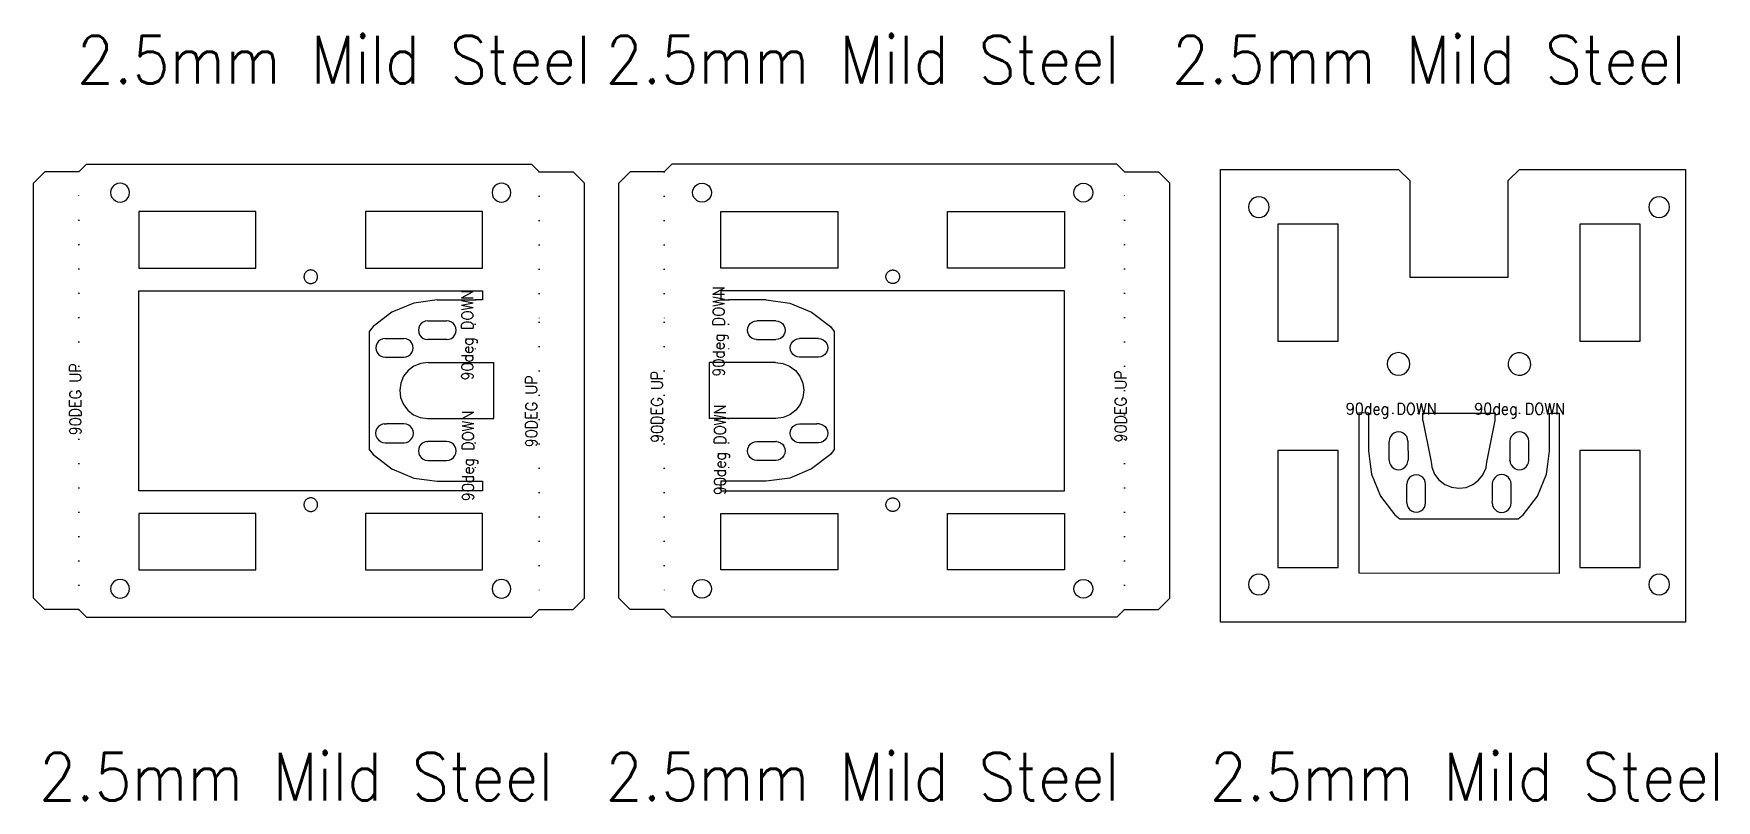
# Model space of a CAD drawing. Extents: x -60 to 732, y 284 to 487.
# Drawn here: x -59.5 to 386.1, y 283.7 to 486.9 of the extents above; entities that cross this region are included whole.
import ezdxf

# ---------------------------------------------------------------- set-up
doc = ezdxf.new("R2010")
doc.units = 0
doc.linetypes.add('DOT', pattern=[6.35, 0, -6.35])
doc.layers.get('0').update_dxf_attribs({"linetype": 'CONTINUOUS', "lineweight": 25, "true_color": 0xffffff})
doc.layers.add('Layer0', color=7, linetype='BYLAYER', lineweight=5)
doc.styles.add('textstyle0', font='')
doc.styles.add('textstyle1', font='')
doc.styles.add('textstyle10', font='')
doc.styles.add('textstyle11', font='')
doc.styles.add('textstyle12', font='')
doc.styles.add('textstyle14', font='')
doc.styles.add('textstyle15', font='')
doc.styles.add('textstyle16', font='')
doc.styles.add('textstyle18', font='')
doc.styles.add('textstyle19', font='')
doc.styles.add('textstyle2', font='')
doc.styles.add('textstyle3', font='')
doc.styles.add('textstyle6', font='')
doc.styles.add('textstyle7', font='')
doc.styles.add('textstyle8', font='')
doc.styles.add('textstyle9', font='')
doc.styles.get('textstyle0').set_extended_font_data('Standard')
doc.styles.get('textstyle1').set_extended_font_data('Standard')
doc.styles.get('textstyle10').set_extended_font_data('Standard')
doc.styles.get('textstyle11').set_extended_font_data('Standard')
doc.styles.get('textstyle12').set_extended_font_data('Standard')
doc.styles.get('textstyle14').set_extended_font_data('Standard')
doc.styles.get('textstyle15').set_extended_font_data('Standard')
doc.styles.get('textstyle16').set_extended_font_data('Standard')
doc.styles.get('textstyle18').set_extended_font_data('Standard')
doc.styles.get('textstyle19').set_extended_font_data('Standard')
doc.styles.get('textstyle2').set_extended_font_data('Standard')
doc.styles.get('textstyle3').set_extended_font_data('Standard')
doc.styles.get('textstyle6').set_extended_font_data('Standard')
doc.styles.get('textstyle7').set_extended_font_data('Standard')
doc.styles.get('textstyle8').set_extended_font_data('Standard')
doc.styles.get('textstyle9').set_extended_font_data('Standard')

msp = doc.modelspace()

# ---------------------------------------------------------------- linework, layer by layer
at = {"layer": 'Layer0'}
for p, q in [((-59.5, 447.26), (-56.5, 450.26)), ((-47.5, 450.26), (-56.5, 450.26)), ((-47.5, 450.26), (-45.5, 452.26)), ((-45.5, 452.26), (72.38, 452.26)), ((74.38, 450.26), (72.38, 452.26)), ((74.38, 450.26), (83.38, 450.26)), ((83.38, 450.26), (86.38, 447.26)), ((98.5, 450.26), (95.5, 447.26)), ((107.5, 450.26), (98.5, 450.26)), ((107.5, 450.26), (109.5, 452.26)), ((227.38, 452.26), (109.5, 452.26)), ((229.38, 450.26), (227.38, 452.26)), ((229.38, 450.26), (238.38, 450.26)), ((241.38, 447.26), (238.38, 450.26)), ((254.81, 330.93), (254.81, 450.93)), ((254.81, 450.93), (301.95, 450.93)), ((301.95, 450.93), (304.95, 447.93)), ((330.95, 447.93), (333.95, 450.93)), ((333.95, 450.93), (377.95, 450.93)), ((377.95, 450.93), (377.95, 330.93)), ((-59.5, 337.26), (-59.5, 447.26)), ((-38.78, 446.01), (-39.03, 445.41)), ((-38.38, 446.53), (-38.78, 446.01)), ((-37.87, 446.93), (-38.38, 446.53)), ((-37.26, 447.18), (-37.87, 446.93)), ((-36.62, 447.26), (-37.26, 447.18)), ((-35.97, 447.18), (-36.62, 447.26)), ((-35.37, 446.93), (-35.97, 447.18)), ((-34.85, 446.53), (-35.37, 446.93)), ((-34.45, 446.01), (-34.85, 446.53)), ((-34.2, 445.41), (-34.45, 446.01)), ((62.22, 446.01), (61.97, 445.41)), ((62.62, 446.53), (62.22, 446.01)), ((63.13, 446.93), (62.62, 446.53)), ((63.74, 447.18), (63.13, 446.93)), ((64.38, 447.26), (63.74, 447.18)), ((65.03, 447.18), (64.38, 447.26)), ((65.63, 446.93), (65.03, 447.18)), ((66.15, 446.53), (65.63, 446.93)), ((66.55, 446.01), (66.15, 446.53)), ((66.8, 445.41), (66.55, 446.01)), ((86.38, 337.26), (86.38, 447.26)), ((95.5, 337.26), (95.5, 447.26)), ((115.08, 445.41), (115.33, 446.01)), ((115.33, 446.01), (115.73, 446.53)), ((115.73, 446.53), (116.25, 446.93)), ((116.25, 446.93), (116.85, 447.18)), ((116.85, 447.18), (117.5, 447.26)), ((117.5, 447.26), (118.15, 447.18)), ((118.15, 447.18), (118.75, 446.93)), ((118.75, 446.93), (119.27, 446.53)), ((119.27, 446.53), (119.66, 446.01)), ((119.66, 446.01), (119.91, 445.41)), ((216.08, 445.41), (216.33, 446.01)), ((216.33, 446.01), (216.73, 446.53)), ((216.73, 446.53), (217.25, 446.93)), ((217.25, 446.93), (217.85, 447.18)), ((217.85, 447.18), (218.5, 447.26)), ((218.5, 447.26), (219.15, 447.18)), ((219.15, 447.18), (219.75, 446.93)), ((219.75, 446.93), (220.27, 446.53)), ((220.27, 446.53), (220.66, 446.01)), ((220.66, 446.01), (220.91, 445.41)), ((241.38, 337.26), (241.38, 447.26)), ((304.95, 447.93), (304.95, 422.37)), ((330.95, 422.37), (330.95, 447.93)), ((-39.03, 445.41), (-39.12, 444.76)), ((-39.12, 444.76), (-39.03, 444.12)), ((-39.03, 444.12), (-38.78, 443.51)), ((-38.78, 443.51), (-38.38, 442.99)), ((-38.38, 442.99), (-37.87, 442.6)), ((-37.87, 442.6), (-37.26, 442.35)), ((-37.26, 442.35), (-36.62, 442.26)), ((-36.62, 442.26), (-35.97, 442.35)), ((-35.97, 442.35), (-35.37, 442.6)), ((-35.37, 442.6), (-34.85, 442.99)), ((-34.85, 442.99), (-34.45, 443.51)), ((-34.45, 443.51), (-34.2, 444.12)), ((-34.12, 444.76), (-34.2, 445.41)), ((-34.2, 444.12), (-34.12, 444.76)), ((61.97, 445.41), (61.88, 444.76)), ((61.88, 444.76), (61.97, 444.12)), ((61.97, 444.12), (62.22, 443.51)), ((62.22, 443.51), (62.62, 442.99)), ((62.62, 442.99), (63.13, 442.6)), ((63.13, 442.6), (63.74, 442.35)), ((63.74, 442.35), (64.38, 442.26)), ((64.38, 442.26), (65.03, 442.35)), ((65.03, 442.35), (65.63, 442.6)), ((65.63, 442.6), (66.15, 442.99)), ((66.15, 442.99), (66.55, 443.51)), ((66.55, 443.51), (66.8, 444.12)), ((66.88, 444.76), (66.8, 445.41)), ((66.8, 444.12), (66.88, 444.76)), ((115, 444.76), (115.08, 445.41)), ((115.08, 444.12), (115, 444.76)), ((115.33, 443.51), (115.08, 444.12)), ((115.73, 442.99), (115.33, 443.51)), ((116.25, 442.6), (115.73, 442.99)), ((116.85, 442.35), (116.25, 442.6)), ((117.5, 442.26), (116.85, 442.35)), ((118.15, 442.35), (117.5, 442.26)), ((118.75, 442.6), (118.15, 442.35)), ((119.27, 442.99), (118.75, 442.6)), ((119.66, 443.51), (119.27, 442.99)), ((119.91, 444.12), (119.66, 443.51)), ((119.91, 445.41), (120, 444.76)), ((120, 444.76), (119.91, 444.12)), ((216, 444.76), (216.08, 445.41)), ((216.08, 444.12), (216, 444.76)), ((216.33, 443.51), (216.08, 444.12)), ((216.73, 442.99), (216.33, 443.51)), ((217.25, 442.6), (216.73, 442.99)), ((217.85, 442.35), (217.25, 442.6)), ((218.5, 442.26), (217.85, 442.35)), ((219.15, 442.35), (218.5, 442.26)), ((219.75, 442.6), (219.15, 442.35)), ((220.27, 442.99), (219.75, 442.6)), ((220.66, 443.51), (220.27, 442.99)), ((220.91, 444.12), (220.66, 443.51)), ((220.91, 445.41), (221, 444.76)), ((221, 444.76), (220.91, 444.12)), ((262.29, 441.64), (262.2, 440.93)), ((262.57, 442.3), (262.29, 441.64)), ((263, 442.87), (262.57, 442.3)), ((263.57, 443.31), (263, 442.87)), ((264.24, 443.58), (263.57, 443.31)), ((264.95, 443.68), (264.24, 443.58)), ((265.66, 443.58), (264.95, 443.68)), ((266.32, 443.31), (265.66, 443.58)), ((266.89, 442.87), (266.32, 443.31)), ((267.33, 442.3), (266.89, 442.87)), ((267.61, 441.64), (267.33, 442.3)), ((267.7, 440.93), (267.61, 441.64)), ((368.29, 441.64), (368.2, 440.93)), ((368.57, 442.3), (368.29, 441.64)), ((369, 442.87), (368.57, 442.3)), ((369.57, 443.31), (369, 442.87)), ((370.24, 443.58), (369.57, 443.31)), ((370.95, 443.68), (370.24, 443.58)), ((371.66, 443.58), (370.95, 443.68)), ((372.32, 443.31), (371.66, 443.58)), ((372.89, 442.87), (372.32, 443.31)), ((373.33, 442.3), (372.89, 442.87)), ((373.61, 441.64), (373.33, 442.3)), ((373.7, 440.93), (373.61, 441.64)), ((-31.62, 439.76), (-31.62, 424.76)), ((-0.62, 439.76), (-31.62, 439.76)), ((-0.62, 424.76), (-0.62, 439.76)), ((28.38, 439.76), (28.38, 424.76)), ((59.38, 439.76), (28.38, 439.76)), ((59.38, 424.76), (59.38, 439.76)), ((122.5, 424.76), (122.5, 439.76)), ((122.5, 439.76), (153.5, 439.76)), ((153.5, 439.76), (153.5, 424.76)), ((182.5, 439.76), (213.5, 439.76)), ((182.5, 424.76), (182.5, 439.76)), ((213.5, 439.76), (213.5, 424.76)), ((262.2, 440.93), (262.29, 440.21)), ((262.29, 440.21), (262.57, 439.55)), ((262.57, 439.55), (263, 438.98)), ((263, 438.98), (263.57, 438.55)), ((263.57, 438.55), (264.24, 438.27)), ((264.24, 438.27), (264.95, 438.18)), ((264.95, 438.18), (265.66, 438.27)), ((265.66, 438.27), (266.32, 438.55)), ((266.32, 438.55), (266.89, 438.98)), ((266.89, 438.98), (267.33, 439.55)), ((267.33, 439.55), (267.61, 440.21)), ((267.61, 440.21), (267.7, 440.93)), ((368.2, 440.93), (368.29, 440.21)), ((368.29, 440.21), (368.57, 439.55)), ((368.57, 439.55), (369, 438.98)), ((369, 438.98), (369.57, 438.55)), ((369.57, 438.55), (370.24, 438.27)), ((370.24, 438.27), (370.95, 438.18)), ((370.95, 438.18), (371.66, 438.27)), ((371.66, 438.27), (372.32, 438.55)), ((372.32, 438.55), (372.89, 438.98)), ((372.89, 438.98), (373.33, 439.55)), ((373.33, 439.55), (373.61, 440.21)), ((373.61, 440.21), (373.7, 440.93)), ((285.95, 436.43), (269.95, 436.43)), ((269.95, 436.43), (269.95, 405.43)), ((285.95, 405.43), (285.95, 436.43)), ((365.95, 436.43), (349.95, 436.43)), ((349.95, 436.43), (349.95, 405.43)), ((365.95, 405.43), (365.95, 436.43)), ((-31.62, 424.76), (-0.62, 424.76)), ((12.31, 423.33), (12.25, 423.21)), ((12.38, 423.45), (12.31, 423.33)), ((12.46, 423.57), (12.38, 423.45)), ((12.56, 423.68), (12.46, 423.57)), ((12.65, 423.78), (12.56, 423.68)), ((12.76, 423.87), (12.65, 423.78)), ((12.88, 423.95), (12.76, 423.87)), ((13, 424.03), (12.88, 423.95)), ((13.12, 424.09), (13, 424.03)), ((13.25, 424.15), (13.12, 424.09)), ((13.39, 424.19), (13.25, 424.15)), ((13.52, 424.23), (13.39, 424.19)), ((13.66, 424.25), (13.52, 424.23)), ((13.8, 424.26), (13.66, 424.25)), ((13.94, 424.26), (13.8, 424.26)), ((14.09, 424.25), (13.94, 424.26)), ((14.22, 424.23), (14.09, 424.25)), ((14.36, 424.2), (14.22, 424.23)), ((14.5, 424.16), (14.36, 424.2)), ((14.63, 424.1), (14.5, 424.16)), ((14.75, 424.04), (14.63, 424.1)), ((14.88, 423.97), (14.75, 424.04)), ((14.99, 423.88), (14.88, 423.97)), ((15.1, 423.79), (14.99, 423.88)), ((15.2, 423.69), (15.1, 423.79)), ((15.29, 423.59), (15.2, 423.69)), ((15.38, 423.47), (15.29, 423.59)), ((15.45, 423.35), (15.38, 423.47)), ((15.51, 423.23), (15.45, 423.35)), ((28.38, 424.76), (59.38, 424.76)), ((153.5, 424.76), (122.5, 424.76)), ((166.37, 423.23), (166.43, 423.35)), ((166.43, 423.35), (166.51, 423.47)), ((166.51, 423.47), (166.59, 423.59)), ((166.59, 423.59), (166.69, 423.69)), ((166.69, 423.69), (166.79, 423.79)), ((166.79, 423.79), (166.89, 423.88)), ((166.89, 423.88), (167.01, 423.97)), ((167.01, 423.97), (167.13, 424.04)), ((167.13, 424.04), (167.26, 424.1)), ((167.26, 424.1), (167.39, 424.16)), ((167.39, 424.16), (167.52, 424.2)), ((167.52, 424.2), (167.66, 424.23)), ((167.66, 424.23), (167.8, 424.25)), ((167.8, 424.25), (167.94, 424.26)), ((167.94, 424.26), (168.08, 424.26)), ((168.08, 424.26), (168.22, 424.25)), ((168.22, 424.25), (168.36, 424.23)), ((168.36, 424.23), (168.5, 424.19)), ((168.5, 424.19), (168.63, 424.15)), ((168.63, 424.15), (168.76, 424.09)), ((168.76, 424.09), (168.89, 424.03)), ((168.89, 424.03), (169.01, 423.95)), ((169.01, 423.95), (169.12, 423.87)), ((169.12, 423.87), (169.23, 423.78)), ((169.23, 423.78), (169.33, 423.68)), ((169.33, 423.68), (169.42, 423.57)), ((169.42, 423.57), (169.5, 423.45)), ((169.5, 423.45), (169.58, 423.33)), ((169.58, 423.33), (169.64, 423.21)), ((213.5, 424.76), (182.5, 424.76)), ((12.1, 422.66), (12.09, 422.52)), ((12.09, 422.52), (12.09, 422.38)), ((12.09, 422.38), (12.1, 422.24)), ((12.12, 422.8), (12.1, 422.66)), ((12.1, 422.24), (12.12, 422.1)), ((12.15, 422.94), (12.12, 422.8)), ((12.12, 422.1), (12.16, 421.96)), ((12.19, 423.08), (12.15, 422.94)), ((12.16, 421.96), (12.2, 421.83)), ((12.25, 423.21), (12.19, 423.08)), ((12.2, 421.83), (12.25, 421.7)), ((12.25, 421.7), (12.32, 421.57)), ((12.32, 421.57), (12.39, 421.45)), ((12.39, 421.45), (12.48, 421.34)), ((12.48, 421.34), (12.57, 421.23)), ((12.57, 421.23), (12.67, 421.13)), ((12.67, 421.13), (12.78, 421.04)), ((12.78, 421.04), (12.89, 420.96)), ((12.89, 420.96), (13.01, 420.89)), ((13.01, 420.89), (13.14, 420.82)), ((13.14, 420.82), (13.27, 420.77)), ((13.27, 420.77), (13.41, 420.73)), ((13.41, 420.73), (13.54, 420.69)), ((13.54, 420.69), (13.68, 420.67)), ((13.68, 420.67), (13.83, 420.66)), ((13.83, 420.66), (13.97, 420.66)), ((13.97, 420.66), (14.11, 420.68)), ((14.11, 420.68), (14.25, 420.7)), ((14.25, 420.7), (14.38, 420.73)), ((14.38, 420.73), (14.52, 420.78)), ((14.52, 420.78), (14.65, 420.83)), ((14.65, 420.83), (14.77, 420.9)), ((14.77, 420.9), (14.89, 420.97)), ((14.89, 420.97), (15.01, 421.06)), ((15.01, 421.06), (15.11, 421.15)), ((15.11, 421.15), (15.21, 421.25)), ((15.21, 421.25), (15.31, 421.36)), ((15.31, 421.36), (15.39, 421.47)), ((15.39, 421.47), (15.46, 421.59)), ((15.46, 421.59), (15.52, 421.72)), ((15.57, 423.1), (15.51, 423.23)), ((15.52, 421.72), (15.58, 421.85)), ((15.61, 422.96), (15.57, 423.1)), ((15.58, 421.85), (15.62, 421.98)), ((15.65, 422.82), (15.61, 422.96)), ((15.62, 421.98), (15.65, 422.12)), ((15.67, 422.69), (15.65, 422.82)), ((15.65, 422.12), (15.67, 422.26)), ((15.68, 422.54), (15.67, 422.69)), ((15.67, 422.26), (15.68, 422.4)), ((15.68, 422.4), (15.68, 422.54)), ((166.2, 422.54), (166.21, 422.69)), ((166.2, 422.4), (166.2, 422.54)), ((166.21, 422.26), (166.2, 422.4)), ((166.21, 422.69), (166.24, 422.82)), ((166.23, 422.12), (166.21, 422.26)), ((166.26, 421.98), (166.23, 422.12)), ((166.24, 422.82), (166.27, 422.96)), ((166.31, 421.85), (166.26, 421.98)), ((166.27, 422.96), (166.31, 423.1)), ((166.31, 423.1), (166.37, 423.23)), ((166.36, 421.72), (166.31, 421.85)), ((166.42, 421.59), (166.36, 421.72)), ((166.5, 421.47), (166.42, 421.59)), ((166.58, 421.36), (166.5, 421.47)), ((166.67, 421.25), (166.58, 421.36)), ((166.77, 421.15), (166.67, 421.25)), ((166.88, 421.06), (166.77, 421.15)), ((166.99, 420.97), (166.88, 421.06)), ((167.11, 420.9), (166.99, 420.97)), ((167.24, 420.83), (167.11, 420.9)), ((167.37, 420.78), (167.24, 420.83)), ((167.5, 420.73), (167.37, 420.78)), ((167.64, 420.7), (167.5, 420.73)), ((167.78, 420.68), (167.64, 420.7)), ((167.92, 420.66), (167.78, 420.68)), ((168.06, 420.66), (167.92, 420.66)), ((168.2, 420.67), (168.06, 420.66)), ((168.34, 420.69), (168.2, 420.67)), ((168.48, 420.73), (168.34, 420.69)), ((168.61, 420.77), (168.48, 420.73)), ((168.74, 420.82), (168.61, 420.77)), ((168.87, 420.89), (168.74, 420.82)), ((168.99, 420.96), (168.87, 420.89)), ((169.11, 421.04), (168.99, 420.96)), ((169.21, 421.13), (169.11, 421.04)), ((169.31, 421.23), (169.21, 421.13)), ((169.41, 421.34), (169.31, 421.23)), ((169.49, 421.45), (169.41, 421.34)), ((169.56, 421.57), (169.49, 421.45)), ((169.63, 421.7), (169.56, 421.57)), ((169.68, 421.83), (169.63, 421.7)), ((169.64, 423.21), (169.69, 423.08)), ((169.73, 421.96), (169.68, 421.83)), ((169.69, 423.08), (169.74, 422.94)), ((169.76, 422.1), (169.73, 421.96)), ((169.74, 422.94), (169.77, 422.8)), ((169.79, 422.24), (169.76, 422.1)), ((169.77, 422.8), (169.79, 422.66)), ((169.79, 422.66), (169.8, 422.52)), ((169.8, 422.38), (169.79, 422.24)), ((169.8, 422.52), (169.8, 422.38)), ((304.95, 422.37), (330.95, 422.37)), ((-31.62, 365.76), (-31.62, 418.76)), ((-31.62, 418.76), (59.38, 418.76)), ((41.16, 415.49), (35.37, 413.09)), ((47.37, 416.31), (41.16, 415.49)), ((47.37, 416.31), (57.38, 416.31)), ((59.38, 416.31), (57.38, 416.31)), ((59.38, 418.76), (59.38, 416.31)), ((213.5, 418.76), (122.5, 418.76)), ((122.5, 418.76), (122.5, 416.31)), ((122.5, 416.31), (124.5, 416.31)), ((134.51, 416.31), (124.5, 416.31)), ((134.51, 416.31), (140.72, 415.49)), ((140.72, 415.49), (146.51, 413.09)), ((213.5, 365.76), (213.5, 418.76)), ((35.37, 413.09), (30.4, 409.28)), ((43.1, 410.08), (42.71, 409.56)), ((43.62, 410.47), (43.1, 410.08)), ((44.22, 410.72), (43.62, 410.47)), ((44.87, 410.81), (44.22, 410.72)), ((44.87, 410.81), (49.87, 410.81)), ((50.52, 410.72), (49.87, 410.81)), ((51.12, 410.47), (50.52, 410.72)), ((51.64, 410.08), (51.12, 410.47)), ((52.04, 409.56), (51.64, 410.08)), ((129.85, 409.56), (130.25, 410.08)), ((130.25, 410.08), (130.76, 410.47)), ((130.76, 410.47), (131.37, 410.72)), ((131.37, 410.72), (132.01, 410.81)), ((137.01, 410.81), (132.01, 410.81)), ((137.01, 410.81), (137.66, 410.72)), ((137.66, 410.72), (138.26, 410.47)), ((138.26, 410.47), (138.78, 410.08)), ((138.78, 410.08), (139.18, 409.56)), ((146.51, 413.09), (151.48, 409.28)), ((30.4, 409.28), (29.37, 407.94)), ((29.37, 407.94), (29.37, 376.68)), ((32.34, 405.77), (31.83, 405.38)), ((32.94, 406.02), (32.34, 405.77)), ((33.58, 406.1), (32.94, 406.02)), ((33.58, 406.1), (38.54, 406.1)), ((39.18, 406.02), (38.54, 406.1)), ((39.78, 405.77), (39.18, 406.02)), ((40.29, 405.38), (39.78, 405.77)), ((42.46, 408.96), (42.37, 408.31)), ((42.37, 408.31), (42.46, 407.66)), ((42.71, 409.56), (42.46, 408.96)), ((42.46, 407.66), (42.71, 407.06)), ((42.71, 407.06), (43.1, 406.54)), ((43.1, 406.54), (43.62, 406.14)), ((43.62, 406.14), (44.22, 405.89)), ((44.22, 405.89), (44.87, 405.81)), ((49.94, 405.82), (44.87, 405.81)), ((49.94, 405.82), (50.52, 405.89)), ((50.52, 405.89), (51.12, 406.14)), ((51.12, 406.14), (51.64, 406.54)), ((51.64, 406.54), (52.04, 407.06)), ((52.29, 408.96), (52.04, 409.56)), ((52.04, 407.06), (52.29, 407.66)), ((52.37, 408.31), (52.29, 408.96)), ((52.29, 407.66), (52.37, 408.31)), ((129.51, 408.31), (129.6, 408.96)), ((129.6, 407.66), (129.51, 408.31)), ((129.6, 408.96), (129.85, 409.56)), ((129.85, 407.06), (129.6, 407.66)), ((130.25, 406.54), (129.85, 407.06)), ((130.76, 406.14), (130.25, 406.54)), ((131.37, 405.89), (130.76, 406.14)), ((131.95, 405.82), (131.37, 405.89)), ((131.95, 405.82), (137.01, 405.81)), ((137.66, 405.89), (137.01, 405.81)), ((138.26, 406.14), (137.66, 405.89)), ((138.78, 406.54), (138.26, 406.14)), ((139.18, 407.06), (138.78, 406.54)), ((139.18, 409.56), (139.43, 408.96)), ((139.43, 407.66), (139.18, 407.06)), ((139.43, 408.96), (139.51, 408.31)), ((139.51, 408.31), (139.43, 407.66)), ((141.6, 405.38), (142.11, 405.77)), ((142.11, 405.77), (142.71, 406.02)), ((142.71, 406.02), (143.35, 406.1)), ((148.31, 406.1), (143.35, 406.1)), ((148.31, 406.1), (148.95, 406.02)), ((148.95, 406.02), (149.54, 405.77)), ((149.54, 405.77), (150.06, 405.38)), ((151.48, 409.28), (152.51, 407.94)), ((152.51, 407.94), (152.51, 376.68)), ((31.18, 404.26), (31.1, 403.62)), ((31.1, 403.62), (31.18, 402.98)), ((31.43, 404.86), (31.18, 404.26)), ((31.18, 402.98), (31.43, 402.38)), ((31.83, 405.38), (31.43, 404.86)), ((31.43, 402.38), (31.83, 401.87)), ((31.83, 401.87), (32.34, 401.48)), ((32.34, 401.48), (32.94, 401.23)), ((32.94, 401.23), (33.58, 401.14)), ((33.58, 401.14), (38.54, 401.14)), ((38.54, 401.14), (39.18, 401.23)), ((39.18, 401.23), (39.78, 401.48)), ((39.78, 401.48), (40.29, 401.87)), ((40.68, 404.86), (40.29, 405.38)), ((40.29, 401.87), (40.68, 402.38)), ((40.93, 404.26), (40.68, 404.86)), ((40.68, 402.38), (40.93, 402.98)), ((41.01, 403.62), (40.93, 404.26)), ((40.93, 402.98), (41.01, 403.62)), ((140.87, 403.62), (140.95, 404.26)), ((140.95, 402.98), (140.87, 403.62)), ((140.95, 404.26), (141.2, 404.86)), ((141.2, 402.38), (140.95, 402.98)), ((141.2, 404.86), (141.6, 405.38)), ((141.6, 401.87), (141.2, 402.38)), ((142.11, 401.48), (141.6, 401.87)), ((142.71, 401.23), (142.11, 401.48)), ((143.35, 401.14), (142.71, 401.23)), ((148.31, 401.14), (143.35, 401.14)), ((148.95, 401.23), (148.31, 401.14)), ((149.54, 401.48), (148.95, 401.23)), ((150.06, 401.87), (149.54, 401.48)), ((150.06, 405.38), (150.45, 404.86)), ((150.45, 402.38), (150.06, 401.87)), ((150.45, 404.86), (150.7, 404.26)), ((150.7, 402.98), (150.45, 402.38)), ((150.7, 404.26), (150.78, 403.62)), ((150.78, 403.62), (150.7, 402.98)), ((269.95, 405.43), (285.95, 405.43)), ((299.83, 401.47), (299.35, 400.85)), ((300.45, 401.95), (299.83, 401.47)), ((301.17, 402.25), (300.45, 401.95)), ((301.95, 402.35), (301.17, 402.25)), ((302.73, 402.25), (301.95, 402.35)), ((303.45, 401.95), (302.73, 402.25)), ((304.07, 401.47), (303.45, 401.95)), ((304.55, 400.85), (304.07, 401.47)), ((331.49, 401.07), (331.13, 400.38)), ((332.02, 401.65), (331.49, 401.07)), ((332.68, 402.07), (332.02, 401.65)), ((333.43, 402.31), (332.68, 402.07)), ((334.21, 402.34), (333.43, 402.31)), ((334.97, 402.17), (334.21, 402.34)), ((335.67, 401.81), (334.97, 402.17)), ((336.25, 401.28), (335.67, 401.81)), ((336.67, 400.62), (336.25, 401.28)), ((349.95, 405.43), (365.95, 405.43)), ((39.66, 397.61), (38.46, 396.08)), ((41.21, 398.78), (39.66, 397.61)), ((43.01, 399.51), (41.21, 398.78)), ((44.93, 399.74), (43.01, 399.51)), ((44.93, 399.74), (57.38, 399.74)), ((57.38, 399.74), (62.38, 399.74)), ((62.38, 384.87), (62.38, 399.74)), ((119.5, 384.87), (119.5, 399.74)), ((124.5, 399.74), (119.5, 399.74)), ((136.95, 399.74), (124.5, 399.74)), ((136.95, 399.74), (138.88, 399.51)), ((138.88, 399.51), (140.68, 398.78)), ((140.68, 398.78), (142.23, 397.61)), ((142.23, 397.61), (143.42, 396.08)), ((299.05, 400.13), (298.95, 399.35)), ((298.95, 399.35), (299.05, 398.58)), ((299.35, 400.85), (299.05, 400.13)), ((299.05, 398.58), (299.35, 397.85)), ((299.35, 397.85), (299.83, 397.23)), ((299.83, 397.23), (300.45, 396.75)), ((300.45, 396.75), (301.17, 396.45)), ((302.73, 396.45), (303.45, 396.75)), ((303.45, 396.75), (304.07, 397.23)), ((304.07, 397.23), (304.55, 397.85)), ((304.85, 400.13), (304.55, 400.85)), ((304.55, 397.85), (304.85, 398.58)), ((304.95, 399.35), (304.85, 400.13)), ((304.85, 398.58), (304.95, 399.35)), ((331.13, 400.38), (330.96, 399.61)), ((330.96, 399.61), (331, 398.83)), ((331, 398.83), (331.23, 398.08)), ((331.23, 398.08), (331.65, 397.42)), ((331.65, 397.42), (332.23, 396.89)), ((332.23, 396.89), (332.93, 396.53)), ((334.47, 396.4), (335.22, 396.63)), ((335.22, 396.63), (335.88, 397.06)), ((335.88, 397.06), (336.41, 397.63)), ((336.41, 397.63), (336.77, 398.33)), ((336.9, 399.88), (336.67, 400.62)), ((336.77, 398.33), (336.94, 399.09)), ((336.94, 399.09), (336.9, 399.88)), ((37.7, 394.29), (37.44, 392.37)), ((37.44, 392.37), (37.67, 390.44)), ((38.46, 396.08), (37.7, 394.29)), ((143.42, 396.08), (144.18, 394.29)), ((144.18, 394.29), (144.45, 392.37)), ((144.45, 392.37), (144.21, 390.44)), ((301.17, 396.45), (301.95, 396.35)), ((301.95, 396.35), (302.73, 396.45)), ((332.93, 396.53), (333.69, 396.36)), ((333.69, 396.36), (334.47, 396.4)), ((37.67, 390.44), (38.4, 388.64)), ((38.4, 388.64), (39.57, 387.09)), ((143.48, 388.64), (142.31, 387.09)), ((144.21, 390.44), (143.48, 388.64)), ((32.91, 383.41), (32.31, 383.16)), ((33.3, 383.46), (32.91, 383.41)), ((33.3, 383.46), (33.94, 383.49)), ((38.56, 383.49), (33.94, 383.49)), ((39.2, 383.41), (38.56, 383.49)), ((39.81, 383.16), (39.2, 383.41)), ((39.57, 387.09), (41.1, 385.9)), ((41.1, 385.9), (42.89, 385.14)), ((42.89, 385.14), (44.81, 384.87)), ((44.81, 384.87), (57.38, 384.87)), ((57.38, 384.87), (62.38, 384.87)), ((124.5, 384.87), (119.5, 384.87)), ((137.07, 384.87), (124.5, 384.87)), ((139, 385.14), (137.07, 384.87)), ((140.78, 385.9), (139, 385.14)), ((142.31, 387.09), (140.78, 385.9)), ((142.08, 383.16), (142.68, 383.41)), ((142.68, 383.41), (143.33, 383.49)), ((143.33, 383.49), (147.94, 383.49)), ((148.58, 383.46), (147.94, 383.49)), ((148.58, 383.46), (148.97, 383.41)), ((148.97, 383.41), (149.58, 383.16)), ((293.95, 386.35), (291.45, 386.38)), ((291.45, 386.38), (291.45, 343.88)), ((293.95, 386.35), (293.95, 376.34)), ((308.36, 384.35), (308.36, 386.35)), ((308.36, 386.35), (327.54, 386.35)), ((308.36, 384.35), (310.51, 373.9)), ((325.39, 373.78), (327.54, 384.35)), ((327.54, 384.35), (327.54, 386.35)), ((341.95, 376.34), (341.95, 386.35)), ((341.95, 386.35), (344.45, 386.35)), ((344.45, 386.35), (344.45, 343.85)), ((31.14, 381.64), (31.06, 380.99)), ((31.06, 380.99), (31.14, 380.35)), ((31.39, 382.24), (31.14, 381.64)), ((31.14, 380.35), (31.39, 379.74)), ((31.79, 382.76), (31.39, 382.24)), ((31.39, 379.74), (31.79, 379.23)), ((32.31, 383.16), (31.79, 382.76)), ((31.79, 379.23), (32.31, 378.83)), ((32.31, 378.83), (32.91, 378.58)), ((39.2, 378.58), (39.81, 378.83)), ((40.33, 382.76), (39.81, 383.16)), ((39.81, 378.83), (40.33, 379.23)), ((40.72, 382.24), (40.33, 382.76)), ((40.33, 379.23), (40.72, 379.74)), ((40.97, 381.64), (40.72, 382.24)), ((40.72, 379.74), (40.97, 380.35)), ((41.06, 380.99), (40.97, 381.64)), ((40.97, 380.35), (41.06, 380.99)), ((44.66, 378.78), (44.22, 378.72)), ((44.66, 378.78), (44.87, 378.81)), ((49.87, 378.81), (44.87, 378.81)), ((50.52, 378.72), (49.87, 378.81)), ((131.37, 378.72), (132.01, 378.81)), ((132.01, 378.81), (137.01, 378.81)), ((137.22, 378.78), (137.01, 378.81)), ((137.22, 378.78), (137.66, 378.72)), ((140.83, 380.99), (140.91, 381.64)), ((140.91, 380.35), (140.83, 380.99)), ((140.91, 381.64), (141.16, 382.24)), ((141.16, 379.74), (140.91, 380.35)), ((141.16, 382.24), (141.56, 382.76)), ((141.56, 379.23), (141.16, 379.74)), ((141.56, 382.76), (142.08, 383.16)), ((142.08, 378.83), (141.56, 379.23)), ((142.68, 378.58), (142.08, 378.83)), ((149.58, 378.83), (148.97, 378.58)), ((149.58, 383.16), (150.09, 382.76)), ((150.09, 379.23), (149.58, 378.83)), ((150.09, 382.76), (150.49, 382.24)), ((150.49, 379.74), (150.09, 379.23)), ((150.49, 382.24), (150.74, 381.64)), ((150.74, 380.35), (150.49, 379.74)), ((150.74, 381.64), (150.83, 380.99)), ((150.83, 380.99), (150.74, 380.35)), ((299.53, 379.49), (299.45, 378.84)), ((299.45, 373.84), (299.45, 378.84)), ((299.78, 380.09), (299.53, 379.49)), ((300.18, 380.61), (299.78, 380.09)), ((300.7, 381), (300.18, 380.61)), ((301.3, 381.25), (300.7, 381)), ((301.95, 381.34), (301.3, 381.25)), ((302.6, 381.25), (301.95, 381.34)), ((303.2, 381), (302.6, 381.25)), ((303.72, 380.61), (303.2, 381)), ((304.11, 380.09), (303.72, 380.61)), ((304.36, 379.49), (304.11, 380.09)), ((304.44, 378.9), (304.36, 379.49)), ((304.44, 378.9), (304.45, 373.84)), ((331.53, 379.49), (331.45, 378.84)), ((331.45, 378.84), (331.45, 373.84)), ((331.78, 380.09), (331.53, 379.49)), ((332.18, 380.61), (331.78, 380.09)), ((332.7, 381), (332.18, 380.61)), ((333.3, 381.25), (332.7, 381)), ((333.95, 381.34), (333.3, 381.25)), ((334.6, 381.25), (333.95, 381.34)), ((335.2, 381), (334.6, 381.25)), ((335.72, 380.61), (335.2, 381)), ((336.11, 380.09), (335.72, 380.61)), ((336.36, 379.49), (336.11, 380.09)), ((336.45, 378.84), (336.36, 379.49)), ((336.45, 373.84), (336.45, 378.84)), ((29.37, 376.68), (30.4, 375.34)), ((30.4, 375.34), (35.37, 371.52)), ((32.91, 378.58), (33.56, 378.49)), ((33.56, 378.49), (38.66, 378.49)), ((38.66, 378.49), (39.2, 378.58)), ((42.46, 376.96), (42.37, 376.31)), ((42.37, 376.31), (42.46, 375.66)), ((42.71, 377.56), (42.46, 376.96)), ((42.46, 375.66), (42.71, 375.06)), ((43.1, 378.08), (42.71, 377.56)), ((42.71, 375.06), (43.1, 374.54)), ((43.62, 378.47), (43.1, 378.08)), ((43.1, 374.54), (43.62, 374.14)), ((44.22, 378.72), (43.62, 378.47)), ((51.12, 378.47), (50.52, 378.72)), ((51.64, 378.08), (51.12, 378.47)), ((51.12, 374.14), (51.64, 374.54)), ((52.04, 377.56), (51.64, 378.08)), ((51.64, 374.54), (52.04, 375.06)), ((52.29, 376.96), (52.04, 377.56)), ((52.04, 375.06), (52.29, 375.66)), ((52.37, 376.31), (52.29, 376.96)), ((52.29, 375.66), (52.37, 376.31)), ((129.51, 376.31), (129.6, 376.96)), ((129.6, 375.66), (129.51, 376.31)), ((129.6, 376.96), (129.85, 377.56)), ((129.85, 375.06), (129.6, 375.66)), ((129.85, 377.56), (130.25, 378.08)), ((130.25, 374.54), (129.85, 375.06)), ((130.25, 378.08), (130.76, 378.47)), ((130.76, 374.14), (130.25, 374.54)), ((130.76, 378.47), (131.37, 378.72)), ((137.66, 378.72), (138.26, 378.47)), ((138.26, 378.47), (138.78, 378.08)), ((138.78, 374.54), (138.26, 374.14)), ((138.78, 378.08), (139.18, 377.56)), ((139.18, 375.06), (138.78, 374.54)), ((139.18, 377.56), (139.43, 376.96)), ((139.43, 375.66), (139.18, 375.06)), ((139.43, 376.96), (139.51, 376.31)), ((139.51, 376.31), (139.43, 375.66)), ((143.23, 378.49), (142.68, 378.58)), ((148.33, 378.49), (143.23, 378.49)), ((151.48, 375.34), (146.51, 371.52)), ((148.97, 378.58), (148.33, 378.49)), ((152.51, 376.68), (151.48, 375.34)), ((285.95, 376.43), (269.95, 376.43)), ((269.95, 376.43), (269.95, 345.43)), ((285.95, 345.43), (285.95, 376.43)), ((293.95, 376.34), (294.42, 372.76)), ((341.48, 372.76), (341.95, 376.34)), ((365.95, 376.43), (349.95, 376.43)), ((349.95, 376.43), (349.95, 345.43)), ((365.95, 345.43), (365.95, 376.43)), ((35.37, 371.52), (41.16, 369.13)), ((43.62, 374.14), (44.22, 373.89)), ((44.22, 373.89), (44.87, 373.81)), ((44.87, 373.81), (49.87, 373.81)), ((49.87, 373.81), (50.52, 373.89)), ((50.52, 373.89), (51.12, 374.14)), ((131.37, 373.89), (130.76, 374.14)), ((132.01, 373.81), (131.37, 373.89)), ((137.01, 373.81), (132.01, 373.81)), ((137.66, 373.89), (137.01, 373.81)), ((138.26, 374.14), (137.66, 373.89)), ((146.51, 371.52), (140.72, 369.13)), ((294.42, 372.76), (294.77, 370.13)), ((294.77, 370.13), (297.16, 364.34)), ((299.45, 373.84), (299.53, 373.19)), ((299.53, 373.19), (299.71, 372.76)), ((299.71, 372.76), (299.78, 372.59)), ((299.78, 372.59), (300.18, 372.07)), ((300.18, 372.07), (300.7, 371.67)), ((300.7, 371.67), (301.3, 371.42)), ((301.3, 371.42), (301.95, 371.34)), ((301.95, 371.34), (302.6, 371.42)), ((302.6, 371.42), (303.2, 371.67)), ((303.2, 371.67), (303.72, 372.07)), ((303.72, 372.07), (304.11, 372.59)), ((304.11, 372.59), (304.19, 372.76)), ((304.19, 372.76), (304.36, 373.19)), ((304.36, 373.19), (304.45, 373.84)), ((305.99, 369.9), (305.4, 369.65)), ((306.64, 369.98), (305.99, 369.9)), ((307.28, 369.9), (306.64, 369.98)), ((307.87, 369.65), (307.28, 369.9)), ((310.51, 373.9), (310.65, 372.76)), ((310.65, 372.76), (310.75, 371.97)), ((310.75, 371.97), (311.48, 370.17)), ((311.48, 370.17), (312.65, 368.62)), ((323.16, 368.54), (324.36, 370.07)), ((324.36, 370.07), (324.38, 370.13)), ((324.38, 370.13), (325.12, 371.85)), ((325.12, 371.85), (325.24, 372.76)), ((325.24, 372.76), (325.39, 373.78)), ((328.62, 369.94), (328.01, 369.69)), ((329.26, 370.02), (328.62, 369.94)), ((329.91, 369.94), (329.26, 370.02)), ((330.51, 369.69), (329.91, 369.94)), ((331.48, 373.63), (331.45, 373.84)), ((331.48, 373.63), (331.53, 373.19)), ((331.53, 373.19), (331.71, 372.76)), ((331.71, 372.76), (331.78, 372.59)), ((331.78, 372.59), (332.18, 372.07)), ((332.18, 372.07), (332.7, 371.67)), ((332.7, 371.67), (333.3, 371.42)), ((333.3, 371.42), (333.95, 371.34)), ((333.95, 371.34), (334.6, 371.42)), ((334.6, 371.42), (335.2, 371.67)), ((335.2, 371.67), (335.72, 372.07)), ((335.72, 372.07), (336.11, 372.59)), ((336.11, 372.59), (336.19, 372.76)), ((336.19, 372.76), (336.36, 373.19)), ((336.36, 373.19), (336.45, 373.84)), ((338.73, 364.34), (341.13, 370.13)), ((341.13, 370.13), (341.48, 372.76)), ((59.38, 365.76), (-31.62, 365.76)), ((41.16, 369.13), (47.37, 368.31)), ((47.37, 368.31), (57.38, 368.31)), ((57.38, 368.31), (59.38, 368.31)), ((59.38, 368.31), (59.38, 365.76)), ((122.5, 368.31), (122.5, 365.76)), ((124.5, 368.31), (122.5, 368.31)), ((122.5, 365.76), (213.5, 365.76)), ((134.51, 368.31), (124.5, 368.31)), ((140.72, 369.13), (134.51, 368.31)), ((304.24, 368.15), (304.16, 367.5)), ((304.16, 362.55), (304.16, 367.5)), ((304.49, 368.74), (304.24, 368.15)), ((304.88, 369.26), (304.49, 368.74)), ((305.4, 369.65), (304.88, 369.26)), ((308.39, 369.26), (307.87, 369.65)), ((308.78, 368.74), (308.39, 369.26)), ((309.03, 368.15), (308.78, 368.74)), ((309.11, 367.5), (309.03, 368.15)), ((309.11, 362.55), (309.11, 367.5)), ((312.65, 368.62), (314.18, 367.43)), ((314.18, 367.43), (315.15, 367.02)), ((315.15, 367.02), (315.96, 366.67)), ((315.96, 366.67), (317.89, 366.4)), ((317.89, 366.4), (319.81, 366.64)), ((319.81, 366.64), (321.61, 367.37)), ((321.61, 367.37), (323.16, 368.54)), ((326.85, 368.17), (326.76, 367.52)), ((326.76, 367.52), (326.76, 362.91)), ((327.1, 368.77), (326.85, 368.17)), ((327.5, 369.29), (327.1, 368.77)), ((328.01, 369.69), (327.5, 369.29)), ((331.03, 369.29), (330.51, 369.69)), ((331.43, 368.77), (331.03, 369.29)), ((331.68, 368.17), (331.43, 368.77)), ((331.76, 367.62), (331.68, 368.17)), ((331.76, 362.52), (331.76, 367.62)), ((12.09, 362.2), (12.08, 362.06)), ((12.08, 362.06), (12.09, 361.92)), ((12.11, 362.34), (12.09, 362.2)), ((12.09, 361.92), (12.11, 361.78)), ((12.13, 362.48), (12.11, 362.34)), ((12.11, 361.78), (12.13, 361.64)), ((12.17, 362.62), (12.13, 362.48)), ((12.13, 361.64), (12.17, 361.51)), ((12.22, 362.75), (12.17, 362.62)), ((12.17, 361.51), (12.22, 361.37)), ((12.28, 362.88), (12.22, 362.75)), ((12.22, 361.37), (12.28, 361.25)), ((12.35, 363), (12.28, 362.88)), ((12.28, 361.25), (12.35, 361.12)), ((12.43, 363.12), (12.35, 363)), ((12.35, 361.12), (12.43, 361)), ((12.52, 363.23), (12.43, 363.12)), ((12.43, 361), (12.52, 360.89)), ((12.61, 363.34), (12.52, 363.23)), ((12.72, 363.43), (12.61, 363.34)), ((12.83, 363.52), (12.72, 363.43)), ((12.94, 363.6), (12.83, 363.52)), ((13.07, 363.67), (12.94, 363.6)), ((13.2, 363.73), (13.07, 363.67)), ((13.33, 363.77), (13.2, 363.73)), ((13.46, 363.81), (13.33, 363.77)), ((13.6, 363.84), (13.46, 363.81)), ((13.74, 363.86), (13.6, 363.84)), ((13.88, 363.86), (13.74, 363.86)), ((14.03, 363.86), (13.88, 363.86)), ((14.17, 363.84), (14.03, 363.86)), ((14.3, 363.81), (14.17, 363.84)), ((14.44, 363.77), (14.3, 363.81)), ((14.57, 363.73), (14.44, 363.77)), ((14.7, 363.67), (14.57, 363.73)), ((14.83, 363.6), (14.7, 363.67)), ((14.94, 363.52), (14.83, 363.6)), ((15.05, 363.43), (14.94, 363.52)), ((15.16, 363.34), (15.05, 363.43)), ((15.25, 363.23), (15.16, 363.34)), ((15.34, 363.12), (15.25, 363.23)), ((15.25, 360.89), (15.34, 361)), ((15.42, 363), (15.34, 363.12)), ((15.34, 361), (15.42, 361.12)), ((15.49, 362.88), (15.42, 363)), ((15.42, 361.12), (15.49, 361.25)), ((15.55, 362.75), (15.49, 362.88)), ((15.49, 361.25), (15.55, 361.37)), ((15.6, 362.62), (15.55, 362.75)), ((15.55, 361.37), (15.6, 361.51)), ((15.63, 362.48), (15.6, 362.62)), ((15.6, 361.51), (15.63, 361.64)), ((15.66, 362.34), (15.63, 362.48)), ((15.63, 361.64), (15.66, 361.78)), ((15.68, 362.2), (15.66, 362.34)), ((15.66, 361.78), (15.68, 361.92)), ((15.68, 362.06), (15.68, 362.2)), ((15.68, 361.92), (15.68, 362.06)), ((166.2, 362.06), (166.21, 362.2)), ((166.21, 361.92), (166.2, 362.06)), ((166.21, 362.2), (166.22, 362.34)), ((166.22, 361.78), (166.21, 361.92)), ((166.22, 362.34), (166.25, 362.48)), ((166.25, 361.64), (166.22, 361.78)), ((166.25, 362.48), (166.29, 362.62)), ((166.29, 361.51), (166.25, 361.64)), ((166.29, 362.62), (166.34, 362.75)), ((166.34, 361.37), (166.29, 361.51)), ((166.34, 362.75), (166.4, 362.88)), ((166.4, 361.25), (166.34, 361.37)), ((166.4, 362.88), (166.46, 363)), ((166.46, 361.12), (166.4, 361.25)), ((166.46, 363), (166.54, 363.12)), ((166.54, 361), (166.46, 361.12)), ((166.54, 363.12), (166.63, 363.23)), ((166.63, 360.89), (166.54, 361)), ((166.63, 363.23), (166.73, 363.34)), ((166.73, 363.34), (166.83, 363.43)), ((166.83, 363.43), (166.94, 363.52)), ((166.94, 363.52), (167.06, 363.6)), ((167.06, 363.6), (167.18, 363.67)), ((167.18, 363.67), (167.31, 363.73)), ((167.31, 363.73), (167.44, 363.77)), ((167.44, 363.77), (167.58, 363.81)), ((167.58, 363.81), (167.72, 363.84)), ((167.72, 363.84), (167.86, 363.86)), ((167.86, 363.86), (168, 363.86)), ((168, 363.86), (168.14, 363.86)), ((168.14, 363.86), (168.28, 363.84)), ((168.28, 363.84), (168.42, 363.81)), ((168.42, 363.81), (168.56, 363.77)), ((168.56, 363.77), (168.69, 363.73)), ((168.69, 363.73), (168.82, 363.67)), ((168.82, 363.67), (168.94, 363.6)), ((168.94, 363.6), (169.06, 363.52)), ((169.06, 363.52), (169.17, 363.43)), ((169.17, 363.43), (169.27, 363.34)), ((169.27, 363.34), (169.37, 363.23)), ((169.37, 363.23), (169.46, 363.12)), ((169.46, 361), (169.37, 360.89)), ((169.46, 363.12), (169.53, 363)), ((169.53, 361.12), (169.46, 361)), ((169.53, 363), (169.6, 362.88)), ((169.6, 361.25), (169.53, 361.12)), ((169.6, 362.88), (169.66, 362.75)), ((169.66, 361.37), (169.6, 361.25)), ((169.66, 362.75), (169.71, 362.62)), ((169.71, 361.51), (169.66, 361.37)), ((169.71, 362.62), (169.75, 362.48)), ((169.75, 361.64), (169.71, 361.51)), ((169.75, 362.48), (169.78, 362.34)), ((169.78, 361.78), (169.75, 361.64)), ((169.78, 362.34), (169.79, 362.2)), ((169.79, 361.92), (169.78, 361.78)), ((169.79, 362.2), (169.8, 362.06)), ((169.8, 362.06), (169.79, 361.92)), ((297.16, 364.34), (300.98, 359.37)), ((304.16, 362.55), (304.24, 361.9)), ((304.24, 361.9), (304.49, 361.31)), ((304.49, 361.31), (304.88, 360.79)), ((308.39, 360.79), (308.78, 361.31)), ((308.78, 361.31), (309.03, 361.9)), ((309.03, 361.9), (309.11, 362.55)), ((326.8, 362.27), (326.76, 362.91)), ((326.8, 362.27), (326.85, 361.88)), ((326.85, 361.88), (327.1, 361.27)), ((327.1, 361.27), (327.5, 360.76)), ((331.03, 360.76), (331.43, 361.27)), ((331.43, 361.27), (331.68, 361.88)), ((331.68, 361.88), (331.76, 362.52)), ((334.92, 359.37), (338.73, 364.34)), ((-31.62, 359.76), (-31.62, 344.76)), ((-0.62, 359.76), (-31.62, 359.76)), ((-0.62, 344.76), (-0.62, 359.76)), ((12.52, 360.89), (12.61, 360.79)), ((12.61, 360.79), (12.72, 360.69)), ((12.72, 360.69), (12.83, 360.61)), ((12.83, 360.61), (12.94, 360.53)), ((12.94, 360.53), (13.07, 360.46)), ((13.07, 360.46), (13.2, 360.4)), ((13.2, 360.4), (13.33, 360.35)), ((13.33, 360.35), (13.46, 360.31)), ((13.46, 360.31), (13.6, 360.28)), ((13.6, 360.28), (13.74, 360.27)), ((13.74, 360.27), (13.88, 360.26)), ((13.88, 360.26), (14.03, 360.27)), ((14.03, 360.27), (14.17, 360.28)), ((14.17, 360.28), (14.3, 360.31)), ((14.3, 360.31), (14.44, 360.35)), ((14.44, 360.35), (14.57, 360.4)), ((14.57, 360.4), (14.7, 360.46)), ((14.7, 360.46), (14.83, 360.53)), ((14.83, 360.53), (14.94, 360.61)), ((14.94, 360.61), (15.05, 360.69)), ((15.05, 360.69), (15.16, 360.79)), ((15.16, 360.79), (15.25, 360.89)), ((28.38, 359.76), (28.38, 344.76)), ((59.38, 359.76), (28.38, 359.76)), ((59.38, 344.76), (59.38, 359.76)), ((122.5, 344.76), (122.5, 359.76)), ((122.5, 359.76), (153.5, 359.76)), ((153.5, 359.76), (153.5, 344.76)), ((166.73, 360.79), (166.63, 360.89)), ((166.83, 360.69), (166.73, 360.79)), ((166.94, 360.61), (166.83, 360.69)), ((167.06, 360.53), (166.94, 360.61)), ((167.18, 360.46), (167.06, 360.53)), ((167.31, 360.4), (167.18, 360.46)), ((167.44, 360.35), (167.31, 360.4)), ((167.58, 360.31), (167.44, 360.35)), ((167.72, 360.28), (167.58, 360.31)), ((167.86, 360.27), (167.72, 360.28)), ((168, 360.26), (167.86, 360.27)), ((168.14, 360.27), (168, 360.26)), ((168.28, 360.28), (168.14, 360.27)), ((168.42, 360.31), (168.28, 360.28)), ((168.56, 360.35), (168.42, 360.31)), ((168.69, 360.4), (168.56, 360.35)), ((168.82, 360.46), (168.69, 360.4)), ((168.94, 360.53), (168.82, 360.46)), ((169.06, 360.61), (168.94, 360.53)), ((169.17, 360.69), (169.06, 360.61)), ((169.27, 360.79), (169.17, 360.69)), ((169.37, 360.89), (169.27, 360.79)), ((182.5, 344.76), (182.5, 359.76)), ((182.5, 359.76), (213.5, 359.76)), ((213.5, 359.76), (213.5, 344.76)), ((300.98, 359.37), (302.32, 358.34)), ((302.32, 358.34), (333.58, 358.34)), ((304.88, 360.79), (305.4, 360.4)), ((305.4, 360.4), (305.99, 360.15)), ((305.99, 360.15), (306.64, 360.07)), ((306.64, 360.07), (307.28, 360.15)), ((307.28, 360.15), (307.87, 360.4)), ((307.87, 360.4), (308.39, 360.79)), ((327.5, 360.76), (328.01, 360.36)), ((328.01, 360.36), (328.62, 360.11)), ((328.62, 360.11), (329.26, 360.02)), ((329.26, 360.02), (329.91, 360.11)), ((329.91, 360.11), (330.51, 360.36)), ((330.51, 360.36), (331.03, 360.76)), ((333.58, 358.34), (334.92, 359.37)), ((-31.62, 344.76), (-0.62, 344.76)), ((28.38, 344.76), (59.38, 344.76)), ((153.5, 344.76), (122.5, 344.76)), ((213.5, 344.76), (182.5, 344.76)), ((263.57, 343.31), (263, 342.87)), ((264.24, 343.58), (263.57, 343.31)), ((264.95, 343.68), (264.24, 343.58)), ((265.66, 343.58), (264.95, 343.68)), ((266.32, 343.31), (265.66, 343.58)), ((266.89, 342.87), (266.32, 343.31)), ((269.95, 345.43), (285.95, 345.43)), ((344.45, 343.85), (291.45, 343.88)), ((349.95, 345.43), (365.95, 345.43)), ((369.57, 343.31), (369, 342.87)), ((370.24, 343.58), (369.57, 343.31)), ((370.95, 343.68), (370.24, 343.58)), ((371.66, 343.58), (370.95, 343.68)), ((372.32, 343.31), (371.66, 343.58)), ((372.89, 342.87), (372.32, 343.31)), ((-39.03, 340.41), (-39.12, 339.76)), ((-39.12, 339.76), (-39.03, 339.12)), ((-38.78, 341.01), (-39.03, 340.41)), ((-39.03, 339.12), (-38.78, 338.51)), ((-38.38, 341.53), (-38.78, 341.01)), ((-37.87, 341.93), (-38.38, 341.53)), ((-37.26, 342.18), (-37.87, 341.93)), ((-36.62, 342.26), (-37.26, 342.18)), ((-35.97, 342.18), (-36.62, 342.26)), ((-35.37, 341.93), (-35.97, 342.18)), ((-34.85, 341.53), (-35.37, 341.93)), ((-34.45, 341.01), (-34.85, 341.53)), ((-34.2, 340.41), (-34.45, 341.01)), ((-34.45, 338.51), (-34.2, 339.12)), ((-34.12, 339.76), (-34.2, 340.41)), ((-34.2, 339.12), (-34.12, 339.76)), ((61.97, 340.41), (61.88, 339.76)), ((61.88, 339.76), (61.97, 339.12)), ((62.22, 341.01), (61.97, 340.41)), ((61.97, 339.12), (62.22, 338.51)), ((62.62, 341.53), (62.22, 341.01)), ((63.13, 341.93), (62.62, 341.53)), ((63.74, 342.18), (63.13, 341.93)), ((64.38, 342.26), (63.74, 342.18)), ((65.03, 342.18), (64.38, 342.26)), ((65.63, 341.93), (65.03, 342.18)), ((66.15, 341.53), (65.63, 341.93)), ((66.55, 341.01), (66.15, 341.53)), ((66.8, 340.41), (66.55, 341.01)), ((66.55, 338.51), (66.8, 339.12)), ((66.88, 339.76), (66.8, 340.41)), ((66.8, 339.12), (66.88, 339.76)), ((115, 339.76), (115.08, 340.41)), ((115.08, 339.12), (115, 339.76)), ((115.08, 340.41), (115.33, 341.01)), ((115.33, 338.51), (115.08, 339.12)), ((115.33, 341.01), (115.73, 341.53)), ((115.73, 341.53), (116.25, 341.93)), ((116.25, 341.93), (116.85, 342.18)), ((116.85, 342.18), (117.5, 342.26)), ((117.5, 342.26), (118.15, 342.18)), ((118.15, 342.18), (118.75, 341.93)), ((118.75, 341.93), (119.27, 341.53)), ((119.27, 341.53), (119.66, 341.01)), ((119.66, 341.01), (119.91, 340.41)), ((119.91, 339.12), (119.66, 338.51)), ((119.91, 340.41), (120, 339.76)), ((120, 339.76), (119.91, 339.12)), ((216, 339.76), (216.08, 340.41)), ((216.08, 339.12), (216, 339.76)), ((216.08, 340.41), (216.33, 341.01)), ((216.33, 338.51), (216.08, 339.12)), ((216.33, 341.01), (216.73, 341.53)), ((216.73, 341.53), (217.25, 341.93)), ((217.25, 341.93), (217.85, 342.18)), ((217.85, 342.18), (218.5, 342.26)), ((218.5, 342.26), (219.15, 342.18)), ((219.15, 342.18), (219.75, 341.93)), ((219.75, 341.93), (220.27, 341.53)), ((220.27, 341.53), (220.66, 341.01)), ((220.66, 341.01), (220.91, 340.41)), ((220.91, 339.12), (220.66, 338.51)), ((220.91, 340.41), (221, 339.76)), ((221, 339.76), (220.91, 339.12)), ((262.29, 341.64), (262.2, 340.93)), ((262.2, 340.93), (262.29, 340.21)), ((262.57, 342.3), (262.29, 341.64)), ((262.29, 340.21), (262.57, 339.55)), ((263, 342.87), (262.57, 342.3)), ((262.57, 339.55), (263, 338.98)), ((263, 338.98), (263.57, 338.55)), ((266.32, 338.55), (266.89, 338.98)), ((267.33, 342.3), (266.89, 342.87)), ((266.89, 338.98), (267.33, 339.55)), ((267.61, 341.64), (267.33, 342.3)), ((267.33, 339.55), (267.61, 340.21)), ((267.7, 340.93), (267.61, 341.64)), ((267.61, 340.21), (267.7, 340.93)), ((368.29, 341.64), (368.2, 340.93)), ((368.2, 340.93), (368.29, 340.21)), ((368.57, 342.3), (368.29, 341.64)), ((368.29, 340.21), (368.57, 339.55)), ((369, 342.87), (368.57, 342.3)), ((368.57, 339.55), (369, 338.98)), ((369, 338.98), (369.57, 338.55)), ((372.32, 338.55), (372.89, 338.98)), ((373.33, 342.3), (372.89, 342.87)), ((372.89, 338.98), (373.33, 339.55)), ((373.61, 341.64), (373.33, 342.3)), ((373.33, 339.55), (373.61, 340.21)), ((373.7, 340.93), (373.61, 341.64)), ((373.61, 340.21), (373.7, 340.93)), ((-59.5, 337.26), (-56.5, 334.26)), ((-47.5, 334.26), (-56.5, 334.26)), ((-47.5, 334.26), (-45.5, 332.26)), ((-38.78, 338.51), (-38.38, 337.99)), ((-38.38, 337.99), (-37.87, 337.6)), ((-37.87, 337.6), (-37.26, 337.35)), ((-37.26, 337.35), (-36.62, 337.26)), ((-36.62, 337.26), (-35.97, 337.35)), ((-35.97, 337.35), (-35.37, 337.6)), ((-35.37, 337.6), (-34.85, 337.99)), ((-34.85, 337.99), (-34.45, 338.51)), ((62.22, 338.51), (62.62, 337.99)), ((62.62, 337.99), (63.13, 337.6)), ((63.13, 337.6), (63.74, 337.35)), ((63.74, 337.35), (64.38, 337.26)), ((64.38, 337.26), (65.03, 337.35)), ((65.03, 337.35), (65.63, 337.6)), ((65.63, 337.6), (66.15, 337.99)), ((66.15, 337.99), (66.55, 338.51)), ((72.38, 332.26), (74.38, 334.26)), ((74.38, 334.26), (83.38, 334.26)), ((83.38, 334.26), (86.38, 337.26)), ((98.5, 334.26), (95.5, 337.26)), ((107.5, 334.26), (98.5, 334.26)), ((109.5, 332.26), (107.5, 334.26)), ((115.73, 337.99), (115.33, 338.51)), ((116.25, 337.6), (115.73, 337.99)), ((116.85, 337.35), (116.25, 337.6)), ((117.5, 337.26), (116.85, 337.35)), ((118.15, 337.35), (117.5, 337.26)), ((118.75, 337.6), (118.15, 337.35)), ((119.27, 337.99), (118.75, 337.6)), ((119.66, 338.51), (119.27, 337.99)), ((216.73, 337.99), (216.33, 338.51)), ((217.25, 337.6), (216.73, 337.99)), ((217.85, 337.35), (217.25, 337.6)), ((218.5, 337.26), (217.85, 337.35)), ((219.15, 337.35), (218.5, 337.26)), ((219.75, 337.6), (219.15, 337.35)), ((220.27, 337.99), (219.75, 337.6)), ((220.66, 338.51), (220.27, 337.99)), ((229.38, 334.26), (227.38, 332.26)), ((229.38, 334.26), (238.38, 334.26)), ((241.38, 337.26), (238.38, 334.26)), ((263.57, 338.55), (264.24, 338.27)), ((264.24, 338.27), (264.95, 338.18)), ((264.95, 338.18), (265.66, 338.27)), ((265.66, 338.27), (266.32, 338.55)), ((369.57, 338.55), (370.24, 338.27)), ((370.24, 338.27), (370.95, 338.18)), ((370.95, 338.18), (371.66, 338.27)), ((371.66, 338.27), (372.32, 338.55)), ((-45.5, 332.26), (72.38, 332.26)), ((227.38, 332.26), (109.5, 332.26)), ((377.95, 330.93), (254.81, 330.93))]:
    msp.add_line(p, q, dxfattribs=at)
at = {"layer": 'Layer0', "color": 2, "linetype": 'DOT', "true_color": 0xffff00}
for p, q in [((-47.5, 334.26), (-47.5, 450.26)), ((74.38, 450.26), (74.38, 410.45)), ((107.5, 450.26), (107.5, 410.45)), ((229.38, 334.26), (229.38, 450.26)), ((57.38, 416.31), (57.38, 399.74)), ((124.5, 416.31), (124.5, 399.74)), ((74.38, 410.45), (74.38, 334.26)), ((107.5, 410.45), (107.5, 334.26)), ((57.38, 384.87), (57.38, 368.31)), ((124.5, 384.87), (124.5, 368.31)), ((293.95, 386.35), (308.36, 386.35)), ((327.54, 386.35), (341.95, 386.35))]:
    msp.add_line(p, q, dxfattribs=at)

# ---------------------------------------------------------------- texts
at = {"char_height": 4.7625, "attachment_point": 2}
for s, insert, style in [('\\H12.5866;2.5mm Mild Steel', (20, 486.29), 'textstyle19'), ('\\H12.5866;2.5mm Mild Steel', (160, 486.29), 'textstyle18'), ('\\H12.5866;2.5mm Mild Steel', (310, 486.29), 'textstyle12'), ('\\H3.06161;90deg DOWN\\P\\P', (300, 389), 'textstyle6'), ('\\H3.06161;90deg DOWN\\P\\P', (334, 389), 'textstyle7'), ('\\H12.5866;2.5mm Mild Steel', (10, 296.29), 'textstyle15'), ('\\H12.5866;2.5mm Mild Steel', (160, 296.29), 'textstyle14'), ('\\H12.5866;2.5mm Mild Steel', (320, 296.29), 'textstyle16')]:
    msp.add_mtext(s, dxfattribs=dict(at, insert=insert, style=style))
at = {"char_height": 4.7625, "attachment_point": 2, "rotation": 90}
for s, insert, style in [('\\H3.06161;90deg DOWN\\P\\P', (120.36, 408), 'textstyle10'), ('\\H3.06161;90deg DOWN\\P\\P', (53.83, 407), 'textstyle9'), ('\\H3.06161;90DEG UP\\P', (-50, 390), 'textstyle0'), ('\\H3.06161;90DEG UP\\P', (104.02, 388.01), 'textstyle2'), ('\\H3.06161;90DEG UP\\P', (226.84, 388.12), 'textstyle3'), ('\\H3.06161;90DEG UP\\P', (70.78, 386.83), 'textstyle1'), ('\\H3.06161;90deg DOWN\\P\\P', (120.7, 376.6), 'textstyle11'), ('\\H3.06161;90deg DOWN\\P\\P', (54, 375), 'textstyle8')]:
    msp.add_mtext(s, dxfattribs=dict(at, insert=insert, style=style))

doc.saveas('drawing.dxf')
